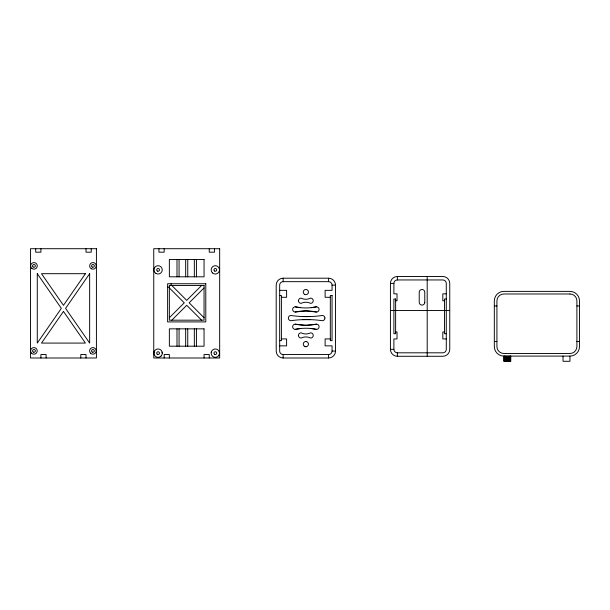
<?xml version="1.0" encoding="UTF-8"?>
<svg xmlns="http://www.w3.org/2000/svg" width="610" height="610" viewBox="0 0 610 610"><rect width="100%" height="100%" fill="white"/><g stroke="black" fill="none" stroke-linecap="round" stroke-linejoin="round"><path stroke-width="0.91" d="M153.926 353.137L154.063 352.062M211.212 352.549L211.502 351.505M169.359 317.726L184.258 302.834L169.359 287.935M201.605 285.488L186.706 300.379L171.814 285.488M171.814 320.181L186.706 305.282L201.605 320.181M204.053 287.935L189.161 302.834L204.053 317.726M316.476 306.822A50.493 50.493 0 0 1 295.248 306.822A2.6 2.6 0 0 0 292.647 309.423A2.6 2.6 0 0 0 295.248 312.023A50.493 50.493 0 0 1 316.476 312.023A2.6 2.6 0 0 0 319.076 309.423A2.6 2.6 0 0 0 316.476 306.822L311.199 307.669M295.248 312.023L305.862 310.902L316.476 312.023M316.476 324.169L305.862 325.298L295.248 324.169A2.6 2.6 0 0 0 292.647 326.769A2.6 2.6 0 0 0 295.248 329.369A50.493 50.493 0 0 1 316.476 329.369A2.6 2.6 0 0 0 319.076 326.769A2.6 2.6 0 0 0 316.476 324.169A50.493 50.493 0 0 1 295.248 324.169M295.248 329.369L300.524 328.531M310.536 316.552L302.69 316.552M302.72 319.64L310.589 319.64M305.48 341.547L306.159 341.531M305.564 346.701L306.243 346.693M397.362 276.483L442.814 276.483A6.939 6.939 0 0 1 449.753 283.421L449.753 349.339A6.939 6.939 0 0 1 442.814 356.278L397.362 356.278A6.939 6.939 0 0 1 390.423 349.339L390.423 283.421A6.939 6.939 0 0 1 397.362 276.483L397.362 279.952A3.469 3.469 0 0 0 393.892 283.421L393.892 293.829L397.018 293.829L397.018 300.768L395.631 300.768M283.139 278.198L328.584 278.198A6.939 6.939 0 0 1 335.523 285.137L335.523 351.055A6.939 6.939 0 0 1 328.584 357.994L283.139 357.994A6.939 6.939 0 0 1 276.2 351.055L276.2 285.137A6.939 6.939 0 0 1 283.139 278.198L283.139 281.667A3.469 3.469 0 0 0 279.67 285.137L279.67 351.055A3.469 3.469 0 0 0 283.139 354.524L328.584 354.524A3.469 3.469 0 0 0 332.053 351.055L332.053 345.855L325.115 345.855L325.115 338.916L330.323 338.916M397.362 279.952L442.814 279.952A3.469 3.469 0 0 1 446.284 283.421L446.284 349.339A3.469 3.469 0 0 1 442.814 352.809L397.362 352.809A3.469 3.469 0 0 1 393.892 349.339L393.892 338.931L397.018 338.931L397.018 331.992L395.631 331.992M283.139 281.667L328.584 281.667A3.469 3.469 0 0 1 332.053 285.137L332.053 290.345L325.115 290.345L325.115 297.284L330.323 297.284M390.423 283.421L393.892 283.421M332.053 285.137L335.523 285.137M167.628 287.219L169.359 287.219M279.67 290.345L286.608 290.345L286.608 297.284L281.401 297.284M446.284 293.829L442.814 293.829L442.814 300.768L444.545 300.768M279.67 295.545L281.401 295.545L281.401 340.647L279.67 340.647M446.284 299.03L444.545 299.03L444.545 333.723L446.284 333.723M494.321 305.953L496.921 305.953M576.9 305.953L579.5 305.953M390.423 310.467L449.753 310.467M444.545 331.992L442.814 331.992L442.814 338.931L446.284 338.931M281.401 338.916L286.608 338.916L286.608 345.855L279.67 345.855M494.321 341.516L496.921 341.516M576.9 341.516L579.5 341.516M390.423 349.339L393.892 349.339M332.053 351.055L335.523 351.055M569.961 356.087L503.86 356.087A9.539 9.539 0 0 1 494.321 346.549L494.321 300.921A9.539 9.539 0 0 1 503.86 291.382L569.961 291.382A9.539 9.539 0 0 1 579.5 300.921L579.5 346.549A9.539 9.539 0 0 1 569.961 356.087L569.961 361.288L563.022 361.288L563.022 356.087M300.524 307.669L295.248 306.822M311.199 328.531L316.476 329.369M219.196 351.589L219.463 352.641M162.107 352.062L162.252 353.137M510.768 356.087L510.768 361.288L503.86 361.288L503.89 356.087M510.532 356.087L510.539 361.288M510.09 356.087L510.09 361.288M509.449 356.087L509.449 361.288M508.671 356.087L508.671 361.288M507.794 356.087L507.794 361.288M506.887 356.087L506.887 361.288M506.01 356.087L506.01 361.288M505.225 356.087L505.225 361.288M504.584 356.087L504.584 361.288M504.127 356.087L504.119 361.288M427.198 276.483L427.198 356.278M397.362 352.809L397.362 356.278M328.584 278.198L328.584 281.667M328.584 354.524L328.584 357.994M283.139 354.524L283.139 357.994M214.461 248.712L214.461 252.182L209.26 252.182L209.26 248.712M209.26 357.994L209.26 354.524L204.053 354.524L204.053 357.994M196.42 259.463L196.42 276.81M196.42 328.851L196.42 346.198M194.338 259.463L194.338 276.81M194.338 328.851L194.338 346.198M187.75 259.463L187.75 276.81M187.75 328.851L187.75 346.198M185.669 259.463L185.669 276.81M185.669 328.851L185.669 346.198M179.073 259.463L179.073 276.81M179.073 328.851L179.073 346.198M176.992 259.463L176.992 276.81M176.992 328.851L176.992 346.198M171.097 283.749L171.097 285.488M169.359 357.994L169.359 354.524L164.159 354.524L164.159 357.994M164.159 248.712L164.159 252.182L158.951 252.182L158.951 248.712M91.218 248.712L91.218 252.182L86.01 252.182L86.01 248.712M86.01 357.994L86.01 354.524L80.81 354.524L80.81 357.994M46.116 357.994L46.116 354.524L40.908 354.524L40.908 357.994M40.908 248.712L40.908 252.182L35.708 252.182L35.708 248.712M37.271 273.692L37.271 343.079L61.351 308.385L37.271 273.692M89.647 273.692L89.647 343.079L65.567 308.385L89.647 273.692M85.423 273.692L63.463 305.343L41.495 273.692L85.423 273.692M63.463 311.428L41.495 343.079L85.423 343.079L63.463 311.428M218.609 355.706L217.831 356.469A4.163 4.163 0 0 1 212.76 356.415L211.998 355.638A4.163 4.163 0 0 1 212.554 350.041A4.163 4.163 0 0 1 218.174 350.102A4.163 4.163 0 0 1 218.609 355.706M161.032 356.08L160.171 356.743A4.163 4.163 0 0 1 156.007 356.743L155.138 356.08A4.163 4.163 0 0 1 155.138 350.193A4.163 4.163 0 0 1 161.032 350.193A4.163 4.163 0 0 1 161.032 356.08M96.418 248.712L30.5 248.712L30.5 357.994L96.418 357.994L96.418 248.712M219.669 248.712L153.75 248.712L153.75 357.994L219.669 357.994L219.669 248.712M204.053 259.463L169.359 259.463L169.359 276.81L204.053 276.81L204.053 259.463M205.791 283.749L167.628 283.749L167.628 321.912L205.791 321.912L205.791 283.749M204.053 285.488L169.359 285.488L169.359 320.181L204.053 320.181L204.053 285.488M569.961 293.982L503.86 293.982A6.939 6.939 0 0 0 496.921 300.921L496.921 346.549A6.939 6.939 0 0 0 503.86 353.487L569.961 353.487A6.939 6.939 0 0 0 576.9 346.549L576.9 300.921A6.939 6.939 0 0 0 569.961 293.982M332.053 295.545L330.323 295.545L330.323 340.647L332.053 340.647L332.053 295.545M395.631 299.03L393.892 299.03L393.892 333.723L395.631 333.723L395.631 299.03M204.053 328.851L169.359 328.851L169.359 346.198L204.053 346.198L204.053 328.851M424.774 302.331L424.774 292.266A2.776 2.776 0 0 0 421.998 289.491A2.776 2.776 0 0 0 419.222 292.266L419.222 302.331A2.776 2.776 0 0 0 421.998 305.107A2.776 2.776 0 0 0 424.774 302.331M214.491 354.242A1.388 1.388 0 0 0 216.71 353.32A1.388 1.388 0 0 0 214.796 351.856A1.388 1.388 0 0 0 214.491 354.242M157.182 354.189A1.388 1.388 0 0 0 159.446 353.396A1.388 1.388 0 0 0 157.624 351.833A1.388 1.388 0 0 0 157.182 354.189M212.493 272.922A4.163 4.163 0 0 0 219.387 270.802A4.163 4.163 0 0 0 214.11 265.891A4.163 4.163 0 0 0 212.493 272.922M156.007 273.478A4.163 4.163 0 0 0 162.252 269.872A4.163 4.163 0 0 0 156.007 266.265A4.163 4.163 0 0 0 156.007 273.478M214.499 270.977A1.388 1.388 0 0 0 216.71 270.039A1.388 1.388 0 0 0 214.789 268.598A1.388 1.388 0 0 0 214.499 270.977M157.395 271.076A1.388 1.388 0 0 0 159.477 269.872A1.388 1.388 0 0 0 157.395 268.667A1.388 1.388 0 0 0 157.395 271.076M298.481 300.753A2.6 2.6 0 0 0 301.088 303.353A10.683 10.683 0 0 1 310.635 303.353A2.6 2.6 0 0 0 313.243 300.753A2.6 2.6 0 0 0 310.635 298.145A10.683 10.683 0 0 1 301.088 298.145A2.6 2.6 0 0 0 298.481 300.753M324.909 318.054A2.6 2.6 0 0 0 322.263 315.492A109.213 109.213 0 0 1 290.962 315.492A2.6 2.6 0 0 0 288.355 318.1A2.6 2.6 0 0 0 290.962 320.7A109.808 109.808 0 0 1 322.347 320.7A2.6 2.6 0 0 0 324.909 318.054M298.481 335.447A2.6 2.6 0 0 0 301.088 338.047A10.683 10.683 0 0 1 310.635 338.047A2.6 2.6 0 0 0 313.243 335.447A2.6 2.6 0 0 0 310.635 332.839A10.683 10.683 0 0 1 301.088 332.839A2.6 2.6 0 0 0 298.481 335.447M304.558 294.333A2.6 2.6 0 0 0 308.462 292.076A2.6 2.6 0 0 0 304.558 289.826A2.6 2.6 0 0 0 304.558 294.333M304.314 346.205A2.6 2.6 0 0 0 308.446 344.414A2.6 2.6 0 0 0 304.825 341.73A2.6 2.6 0 0 0 304.314 346.205M32.986 266.867A1.388 1.388 0 0 0 35.311 266.242A1.388 1.388 0 0 0 33.611 264.542A1.388 1.388 0 0 0 32.986 266.867M92.232 267.066A1.388 1.388 0 0 0 94.336 265.914A1.388 1.388 0 0 0 92.285 264.664A1.388 1.388 0 0 0 92.232 267.066M92.255 352.084A1.388 1.388 0 0 0 94.336 350.88A1.388 1.388 0 0 0 92.255 349.683A1.388 1.388 0 0 0 92.255 352.084M33.276 352.084A1.388 1.388 0 0 0 35.357 350.88A1.388 1.388 0 0 0 33.276 349.683A1.388 1.388 0 0 0 33.276 352.084M31.842 268.4A3.294 3.294 0 0 0 37.21 266.463A3.294 3.294 0 0 0 32.848 262.78A3.294 3.294 0 0 0 31.842 268.4M91.302 268.736A3.294 3.294 0 0 0 96.243 265.884A3.294 3.294 0 0 0 91.302 263.024A3.294 3.294 0 0 0 91.302 268.736M31.651 353.281A3.294 3.294 0 0 0 37.126 351.642A3.294 3.294 0 0 0 32.978 347.723A3.294 3.294 0 0 0 31.651 353.281M90.608 353.251A3.294 3.294 0 0 0 96.098 351.688A3.294 3.294 0 0 0 92.003 347.715A3.294 3.294 0 0 0 90.608 353.251"/></g></svg>
